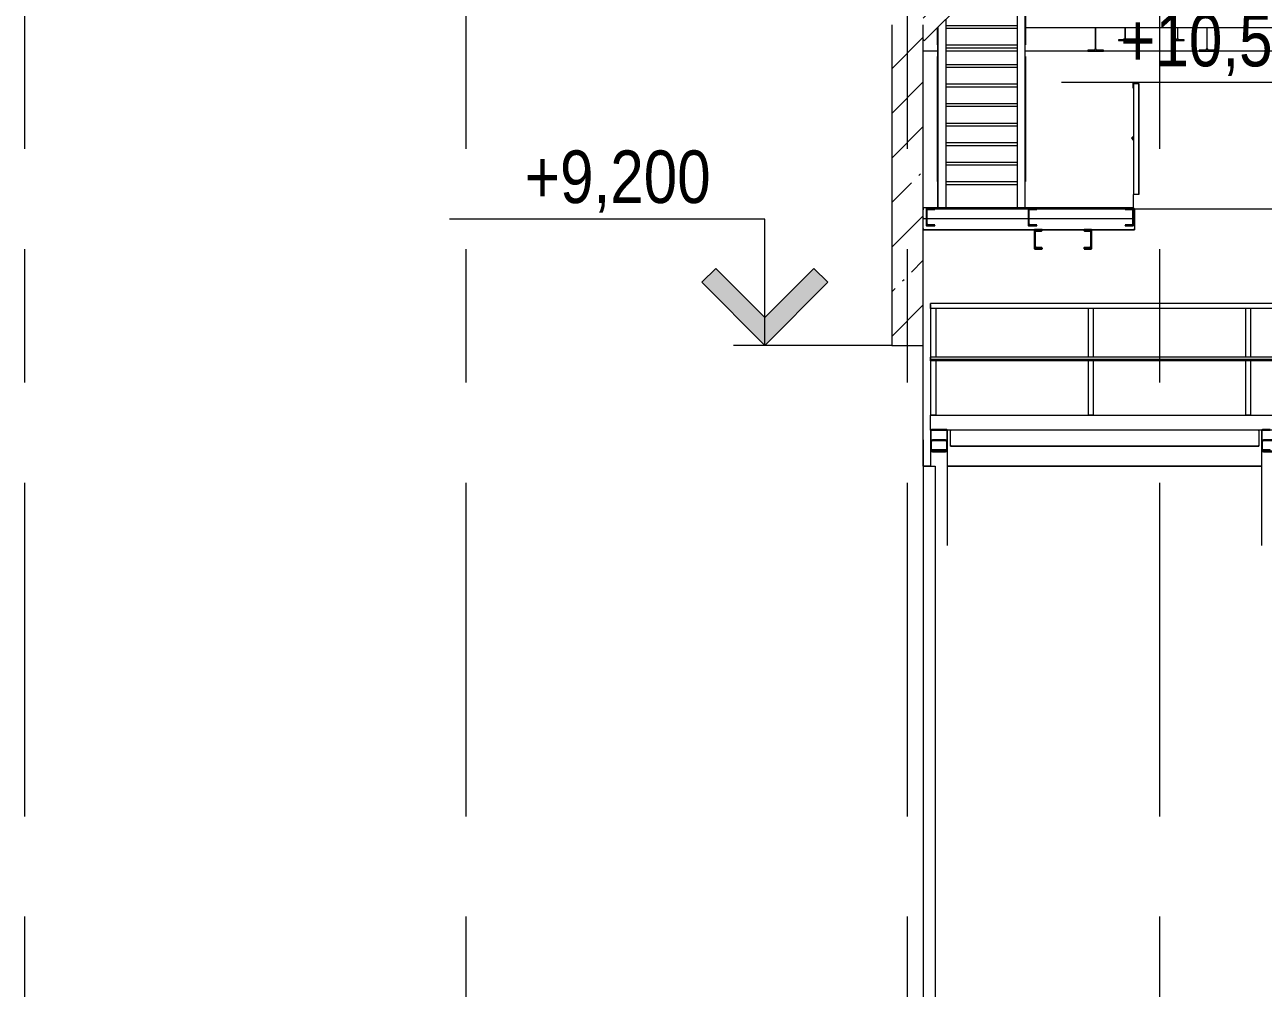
# Model space of a CAD drawing. Header units: millimetres. Extents: x -37960 to 31006, y -24503 to 30326.
# Drawn here: x -24283 to -12498, y 3085 to 12250 of the extents above; entities that cross this region are included whole.
import ezdxf

# ---------------------------------------------------------------- set-up
doc = ezdxf.new("R2010")
doc.units = ezdxf.units.MM
doc.linetypes.add('Осевые', pattern=[6350, 1270, -952.5, 3175, -952.5])
for name, color, linetype, lineweight in [('Балясины', 7, 'Continuous', 9), ('Высотные отметки', 7, 'Continuous', 9), ('Каркас несущий', 7, 'Continuous', 9), ('Каркас несущий-1', 7, 'Continuous', 25), ('Ограждение', 7, 'Continuous', 9), ('Перекрытия', 7, 'Continuous', 9), ('Поручни', 7, 'Continuous', 9), ('Проступи_подступенки', 7, 'Continuous', 9), ('Стены', 7, 'Continuous', 9), ('Структура _1_', 7, 'Continuous', 18), ('Штриховка разреза-3', 7, 'Continuous', 9)]:
    doc.layers.add(name, color=color, linetype=linetype, lineweight=lineweight)
doc.layers.add('Оси-3', color=7, linetype='Осевые', lineweight=9, true_color=0xaaaaaa)
doc.styles.add('Arial Narrow', font='ARIALN.TTF', dxfattribs={"height": 500})

# ---------------------------------------------------------------- blocks, each defined once
blk = doc.blocks.new('Двутавры горячекатанные с паралельными гранями полок СТО АСЧМ 20-93 _Б_ - 30Б1-537504-Разрез 3-3')
at = {"layer": 'Каркас несущий'}
for p, q in [((-14096, 12224), (-14096, 12021)), ((-14090, 12021), (-14090, 12224)), ((-14109, 12008), (-14167, 12008)), ((-14167, 12008), (-14167, 12000)), ((-14167, 12000), (-14018, 12000)), ((-14018, 12008), (-14077, 12008)), ((-14018, 12000), (-14018, 12008))]:
    blk.add_line(p, q, dxfattribs=at)
for centre, start, end in [((-14109, 12021), 270, 0), ((-14077, 12021), 180, 270)]:
    blk.add_arc(centre, 13, start, end, dxfattribs=at)
blk = doc.blocks.new('Двутавры горячекатанные с паралельными гранями полок СТО АСЧМ 20-93 _Б_ - 25Б1-537608-Разрез 3-3')
at = {"layer": 'Каркас несущий'}
for p, q in [((-13315, 12224), (-13315, 12120)), ((-13310, 12120), (-13310, 12224)), ((-13327, 12108), (-13375, 12108)), ((-13375, 12108), (-13375, 12100)), ((-13375, 12100), (-13251, 12100)), ((-13251, 12108), (-13298, 12108)), ((-13251, 12100), (-13251, 12108))]:
    blk.add_line(p, q, dxfattribs=at)
for centre, start, end in [((-13327, 12120), 270, 0), ((-13298, 12120), 180, 270)]:
    blk.add_arc(centre, 12, start, end, dxfattribs=at)
blk = doc.blocks.new('Швеллеры стальные гнутые равнополочные  ГОСТ 8278-83_Гн_ - Гн200x80x5-565265-Разрез 3-3')
at = {"layer": 'Каркас несущий'}
for p, q in [((8137, 8393), (8137, 8207)), ((8142, 8212), (8142, 8388)), ((8217, 8400), (8144, 8400)), ((8149, 8395), (8217, 8395)), ((8217, 8395), (8217, 8400)), ((8144, 8200), (8217, 8200)), ((8217, 8205), (8149, 8205)), ((8217, 8200), (8217, 8205))]:
    blk.add_line(p, q, dxfattribs=at)
for centre, start, end in [((8144, 8393), 90, 180), ((8149, 8388), 90, 180), ((8144, 8207), 180, 270), ((8149, 8212), 180, 270)]:
    blk.add_arc(centre, 7, start, end, dxfattribs=at)
blk = doc.blocks.new('Профили стальные гнутые замкнутые сварные квадратные ГОСТ  30245-2003 - 160x160x8-V1-Разрез 3-3')
at = {"layer": 'Каркас несущий'}
for p, q in [((4987, 8287), (4987, 8200)), ((4995, 8207), (4995, 8287)), ((5129, 8300), (5005, 8300)), ((5005, 8294), (5129, 8294)), ((5139, 8287), (5139, 8207)), ((5147, 8200), (5147, 8287)), ((4987, 8200), (4987, 7296)), ((5129, 8193), (5005, 8193)), ((5005, 8187), (5129, 8187)), ((5147, 7296), (5147, 8200))]:
    blk.add_line(p, q, dxfattribs=at)
for centre, major_axis, start_param, end_param in [((5005, 8287), (-18, 0), 4.712389, 5.497787), ((5005, 8287), (10, 0), 1.570796, 3.141593), ((5129, 8287), (18, 0), 0.785398, 1.570796), ((5129, 8287), (10, 0), 0, 1.570796), ((5005, 8200), (18, 0), 3.141593, 4.712389), ((5005, 8200), (10, 0), 3.141593, 4.712389), ((5129, 8200), (10, 0), 4.712389, 6.283185), ((5129, 8200), (18, 0), 4.712389, 6.283185)]:
    blk.add_ellipse(centre, major_axis=major_axis, ratio=0.707107, start_param=start_param, end_param=end_param, dxfattribs=at)
blk = doc.blocks.new('Швеллеры стальные гнутые равнополочные  ГОСТ 8278-83_Гн_ - Гн200x80x5-565226-Разрез 3-3')
at = {"layer": 'Каркас несущий'}
for p, q in [((5067, 8400), (5067, 8395)), ((5140, 8400), (5067, 8400)), ((5067, 8395), (5135, 8395)), ((5142, 8388), (5142, 8212)), ((5147, 8207), (5147, 8393)), ((5135, 8205), (5067, 8205)), ((5067, 8205), (5067, 8200)), ((5067, 8200), (5140, 8200))]:
    blk.add_line(p, q, dxfattribs=at)
for centre, start, end in [((5135, 8388), 0, 90), ((5140, 8393), 0, 90), ((5135, 8212), 270, 0), ((5140, 8207), 270, 0)]:
    blk.add_arc(centre, 7, start, end, dxfattribs=at)
blk = doc.blocks.new('Профили стальные гнутые замкнутые сварные квадратные ГОСТ  30245-2003 - 160x160x8-V2-Разрез 3-3')
at = {"layer": 'Каркас несущий'}
for p, q in [((-15663, 8287), (-15663, 8200)), ((-15655, 8207), (-15655, 8287)), ((-15521, 8300), (-15645, 8300)), ((-15645, 8294), (-15521, 8294)), ((-15511, 8287), (-15511, 8207)), ((-15503, 8200), (-15503, 8287)), ((-15663, 8200), (-15663, 8050)), ((-15521, 8193), (-15645, 8193)), ((-15645, 8187), (-15521, 8187)), ((-15503, 7296), (-15503, 8200))]:
    blk.add_line(p, q, dxfattribs=at)
for centre, major_axis, start_param, end_param in [((-15645, 8287), (-18, 0), 4.712389, 5.497787), ((-15645, 8287), (-10, 0), 4.712389, 6.283185), ((-15521, 8287), (18, 0), 0.785398, 1.570796), ((-15521, 8287), (-10, 0), 3.141593, 4.712389), ((-15645, 8200), (18, 0), 3.141593, 4.712389), ((-15645, 8200), (10, 0), 3.141593, 4.712389), ((-15521, 8200), (10, 0), 4.712389, 6.283185), ((-15521, 8200), (18, 0), 4.712389, 6.283185)]:
    blk.add_ellipse(centre, major_axis=major_axis, ratio=0.707107, start_param=start_param, end_param=end_param, dxfattribs=at)
blk = doc.blocks.new('Швеллеры стальные гнутые равнополочные  ГОСТ 8278-83_Гн_ - Гн160x80x5-570158-Разрез 3-3')
at = {"layer": 'Каркас несущий'}
for p, q in [((-15475, 8393), (-15475, 8388)), ((-15475, 8247), (-15475, 8393)), ((-12540, 8393), (-12540, 8247)), ((-12540, 8388), (-12540, 8393)), ((-15475, 8252), (-15475, 8247)), ((-12540, 8247), (-12540, 8252)), ((-15475, 8240), (-15475, 8247)), ((-15475, 8240), (-12540, 8240)), ((-12540, 8240), (-15475, 8240)), ((-12540, 8247), (-12540, 8240))]:
    blk.add_line(p, q, dxfattribs=at)
blk = doc.blocks.new('Ограждение - 50х5-6021116-Разрез 3-3')
at = {"layer": 'Балясины'}
for p, q in [((6800, 9550), (6800, 9087)), ((6850, 9550), (6850, 9087)), ((6800, 9052), (6800, 8535)), ((6850, 9052), (6850, 8535)), ((6850, 8535), (6800, 8535))]:
    blk.add_line(p, q, dxfattribs=at)
blk = doc.blocks.new('Ограждение - 50х5-V3-Разрез 3-3')
at = {"layer": 'Балясины'}
for p, q in [((-15663, 9590), (-15663, 8535)), ((-15613, 9550), (-15613, 9087)), ((-15613, 9052), (-15613, 8535)), ((-15613, 8535), (-15663, 8535))]:
    blk.add_line(p, q, dxfattribs=at)
blk = doc.blocks.new('Ограждение - Ограждение-571064-Разрез 3-3')
at = {"layer": 'Поручни'}
for p, q in [((-15663, 9550), (-15663, 9600)), ((8248, 9600), (-15663, 9600)), ((8248, 9550), (-15663, 9550)), ((-15663, 9070), (-15663, 9087)), ((8248, 9087), (-15663, 9087)), ((-15663, 9052), (-15663, 9070)), ((-15663, 9070), (8248, 9070)), ((8248, 9052), (-15663, 9052)), ((-15663, 8395), (-15663, 8535)), ((-15663, 8535), (8248, 8535)), ((-15515, 8395), (-15651, 8395)), ((-12512, 8395), (-15504, 8395)), ((-12365, 8395), (-12501, 8395))]:
    blk.add_line(p, q, dxfattribs=at)
for name, p in [('Ограждение - 50х5-V3-Разрез 3-3', (0, 0)), ('Ограждение - 50х5-6021116-Разрез 3-3', (-20965, 0)), ('Ограждение - 50х5-6021116-Разрез 3-3', (-19468, 0))]:
    blk.add_blockref(name, p)
blk = doc.blocks.new('Швеллеры стальные гнутые равнополочные  ГОСТ 8278-83_Гн_ - Гн200x80x5-V8-Разрез 3-3')
at = {"layer": 'Каркас несущий'}
for p, q in [((-15733, 10493), (-15733, 10498)), ((-15733, 10493), (-15733, 10488)), ((-15733, 10307), (-15733, 10493)), ((-13723, 10500), (-13733, 10500)), ((-13733, 10500), (-13723, 10500)), ((-13723, 10500), (-13723, 10493)), ((-13723, 10493), (-13723, 10307)), ((-13723, 10488), (-13723, 10493)), ((-15733, 10312), (-15733, 10307)), ((-15733, 10302), (-15733, 10307)), ((-15733, 10300), (-13723, 10300)), ((-13723, 10300), (-15733, 10300)), ((-13723, 10307), (-13723, 10312)), ((-13723, 10307), (-13723, 10300))]:
    blk.add_line(p, q, dxfattribs=at)
blk = doc.blocks.new('Уголки стальные горячекатанные равнополочные ГОСТ 8509-93 - L100x8-568946-Разрез 3-3')
at = {"layer": 'Каркас несущий'}
for p, q in [((-15733, 10408), (-15733, 10508)), ((-13737, 10508), (-15733, 10508)), ((-15733, 10504), (-15733, 10501)), ((-15733, 10500), (-15733, 10488)), ((-13733, 10508), (-13733, 10408)), ((-13733, 10501), (-13733, 10504)), ((-13733, 10488), (-13733, 10500)), ((-15733, 10412), (-15733, 10409)), ((-15733, 10408), (-15703, 10408)), ((-15698, 10408), (-14733, 10408)), ((-14728, 10408), (-13738, 10408)), ((-13733, 10409), (-13733, 10412))]:
    blk.add_line(p, q, dxfattribs=at)
blk = doc.blocks.new('Швеллеры стальные гнутые равнополочные  ГОСТ 8278-83_Гн_ - Гн160x80x5-585100-Разрез 3-3')
at = {"layer": 'Каркас несущий-1'}
for p, q in [((-15703, 10493), (-15703, 10347)), ((-15623, 10500), (-15696, 10500)), ((-15691, 10495), (-15623, 10495)), ((-15623, 10495), (-15623, 10500)), ((-15698, 10352), (-15698, 10488)), ((-15696, 10340), (-15623, 10340)), ((-15623, 10345), (-15691, 10345)), ((-15623, 10340), (-15623, 10345))]:
    blk.add_line(p, q, dxfattribs=at)
for centre, start, end in [((-15696, 10493), 90, 180), ((-15691, 10488), 90, 180), ((-15696, 10347), 180, 270), ((-15691, 10352), 180, 270)]:
    blk.add_arc(centre, 7, start, end, dxfattribs=at)
blk = doc.blocks.new('Швеллеры стальные гнутые равнополочные  ГОСТ 8278-83_Гн_ - Гн160x80x5-585115-Разрез 3-3')
at = {"layer": 'Каркас несущий-1'}
for p, q in [((-14733, 10493), (-14733, 10347)), ((-14653, 10500), (-14726, 10500)), ((-14721, 10495), (-14653, 10495)), ((-14653, 10495), (-14653, 10500)), ((-14728, 10352), (-14728, 10488)), ((-14726, 10340), (-14653, 10340)), ((-14653, 10345), (-14721, 10345)), ((-14653, 10340), (-14653, 10345))]:
    blk.add_line(p, q, dxfattribs=at)
for centre, start, end in [((-14726, 10493), 90, 180), ((-14721, 10488), 90, 180), ((-14726, 10347), 180, 270), ((-14721, 10352), 180, 270)]:
    blk.add_arc(centre, 7, start, end, dxfattribs=at)
blk = doc.blocks.new('Швеллеры стальные гнутые равнополочные  ГОСТ 8278-83_Гн_ - Гн160x80x5-585101-Разрез 3-3')
at = {"layer": 'Каркас несущий-1'}
for p, q in [((-13813, 10500), (-13813, 10495)), ((-13740, 10500), (-13813, 10500)), ((-13813, 10495), (-13745, 10495)), ((-13733, 10347), (-13733, 10493)), ((-13738, 10488), (-13738, 10352)), ((-13745, 10345), (-13813, 10345)), ((-13813, 10345), (-13813, 10340)), ((-13813, 10340), (-13740, 10340))]:
    blk.add_line(p, q, dxfattribs=at)
for centre, start, end in [((-13745, 10488), 0, 90), ((-13740, 10493), 0, 90), ((-13745, 10352), 270, 0), ((-13740, 10347), 270, 0)]:
    blk.add_arc(centre, 7, start, end, dxfattribs=at)
blk = doc.blocks.new('Швеллеры стальные горячекатанные ГОСТ 8240-97_П_ - 18П-583046-Разрез 3-3')
at = {"layer": 'Каркас несущий-1'}
for p, q in [((7307, 10300), (7237, 10300)), ((7237, 10300), (7237, 10296)), ((7242, 10291), (7293, 10291)), ((7302, 10282), (7302, 10138)), ((7307, 10120), (7307, 10300)), ((7237, 10124), (7237, 10120)), ((7237, 10120), (7307, 10120)), ((7293, 10129), (7242, 10129))]:
    blk.add_line(p, q, dxfattribs=at)
for centre, radius, start, end in [((7242, 10296), 5.1, 180, 270), ((7293, 10282), 9, 0, 90), ((7293, 10138), 9, 270, 0), ((7242, 10124), 5.1, 90, 180)]:
    blk.add_arc(centre, radius, start, end, dxfattribs=at)
blk = doc.blocks.new('Швеллеры стальные горячекатанные ГОСТ 8240-97_П_ - 18П-583039-Разрез 3-3')
at = {"layer": 'Каркас несущий-1'}
for p, q in [((6837, 10300), (6767, 10300)), ((6767, 10300), (6767, 10120)), ((6772, 10138), (6772, 10282)), ((6781, 10291), (6832, 10291)), ((6837, 10296), (6837, 10300)), ((6767, 10120), (6837, 10120)), ((6832, 10129), (6781, 10129)), ((6837, 10120), (6837, 10124))]:
    blk.add_line(p, q, dxfattribs=at)
for centre, radius, start, end in [((6781, 10282), 9, 90, 180), ((6832, 10296), 5.1, 270, 0), ((6781, 10138), 9, 180, 270), ((6832, 10124), 5.1, 0, 90)]:
    blk.add_arc(centre, radius, start, end, dxfattribs=at)
blk = doc.blocks.new('Ограждение - 50х5-V6-Разрез 3-3')
at = {"layer": 'Балясины'}
for p, q in [((6317, 10635), (6317, 11690)), ((6317, 11690), (6317, 10635)), ((6357, 11690), (6319, 11690)), ((6362, 10635), (6362, 11690)), ((6367, 11690), (6364, 11690)), ((6367, 11690), (6367, 10635)), ((6319, 10635), (6357, 10635)), ((6364, 10635), (6367, 10635))]:
    blk.add_line(p, q, dxfattribs=at)
blk = doc.blocks.new('Ограждение - 50х5-V7-Разрез 3-3')
at = {"layer": 'Балясины'}
for p, q in [((6317, 10635), (6317, 11690)), ((6319, 11690), (6317, 11690)), ((6317, 11690), (6317, 10635)), ((6357, 11690), (6319, 11690)), ((6362, 11690), (6357, 11690)), ((6362, 10635), (6362, 11690)), ((6364, 11690), (6362, 11690)), ((6367, 11690), (6364, 11690)), ((6367, 11690), (6367, 10635)), ((6317, 10635), (6319, 10635)), ((6319, 10635), (6357, 10635)), ((6357, 10635), (6362, 10635)), ((6362, 10635), (6364, 10635)), ((6364, 10635), (6367, 10635))]:
    blk.add_line(p, q, dxfattribs=at)
blk = doc.blocks.new('Ограждение - Ограждение-585032-Разрез 3-3')
at = {"layer": 'Поручни'}
for p, q in [((-13688, 11700), (-13738, 11700)), ((-13738, 11700), (-13738, 11650)), ((-13733, 11652), (-13733, 11690)), ((-13728, 11695), (-13690, 11695)), ((-13688, 11697), (-13688, 11700)), ((-13738, 11650), (-13735, 11650)), ((-13734, 11187), (-13752, 11170)), ((-13752, 11170), (-13734, 11152)), ((-13745, 11172), (-13733, 11185)), ((-13733, 11155), (-13745, 11167)), ((-13733, 11186), (-13734, 11187)), ((-13734, 11152), (-13733, 11153)), ((-13733, 10635), (-13737, 10635)), ((-13737, 10635), (-13737, 10495)), ((-13733, 10495), (-13733, 10635)), ((-13737, 10495), (-13733, 10495))]:
    blk.add_line(p, q, dxfattribs=at)
for centre, radius, start, end in [((-13728, 11690), 5.5, 90, 180), ((-13690, 11697), 1.8, 270, 0), ((-13735, 11652), 1.8, 270, 0), ((-13743, 11170), 3.5, 135, 225), ((-13734, 11185), 1.2, 315, 45), ((-13734, 11154), 1.2, 315, 45)]:
    blk.add_arc(centre, radius, start, end, dxfattribs=at)
at = {"extrusion": (0, 0, -1), "zscale": -1}
for name in ['Ограждение - 50х5-V6-Разрез 3-3', 'Ограждение - 50х5-V6-Разрез 3-3', 'Ограждение - 50х5-V6-Разрез 3-3', 'Ограждение - 50х5-V6-Разрез 3-3', 'Ограждение - 50х5-V6-Разрез 3-3', 'Ограждение - 50х5-V6-Разрез 3-3', 'Ограждение - 50х5-V6-Разрез 3-3', 'Ограждение - 50х5-V6-Разрез 3-3', 'Ограждение - 50х5-V6-Разрез 3-3', 'Ограждение - 50х5-V6-Разрез 3-3', 'Ограждение - 50х5-V7-Разрез 3-3']:
    blk.add_blockref(name, (7366, 0), dxfattribs=at)
blk = doc.blocks.new('Профили стальные гнутые замкнутые сварные квадратные ГОСТ  30245-2003 - 160x160x8-591251-Разрез 3-3')
at = {"layer": 'Каркас несущий'}
for p, q in [((-14846, 13200), (-15733, 12313)), ((-15723, 12097), (-14733, 13087)), ((-14833, 13187), (-14746, 13100)), ((-14746, 13100), (-14733, 13087)), ((-14737, 13091), (-14746, 13100)), ((-15732, 12106), (-15727, 12101)), ((-15723, 12097), (-15732, 12106))]:
    blk.add_line(p, q, dxfattribs=at)
blk = doc.blocks.new('Ограждение - 50х5-V51-Разрез 3-3')
at = {"layer": 'Балясины'}
for p, q in [((-15598, 12448), (-15598, 13100)), ((-15598, 13100), (-15598, 12448)), ((-15598, 12058), (-15598, 12222)), ((-15598, 12222), (-15598, 12058)), ((-15598, 12058), (-15596, 12058)), ((-15596, 12058), (-15593, 12058))]:
    blk.add_line(p, q, dxfattribs=at)
blk = doc.blocks.new('Ограждение - 50х5-V52-Разрез 3-3')
at = {"layer": 'Балясины'}
for p, q in [((-15598, 13358), (-15598, 14548)), ((-15596, 14548), (-15598, 14548)), ((-15598, 14548), (-15598, 13358)), ((-15558, 14548), (-15596, 14548)), ((-15553, 14548), (-15558, 14548)), ((-15553, 13367), (-15553, 14548)), ((-15551, 14548), (-15553, 14548)), ((-15548, 14548), (-15551, 14548)), ((-15548, 14548), (-15548, 13367)), ((-15598, 13358), (-15596, 13358)), ((-15596, 13358), (-15593, 13358)), ((-15553, 13358), (-15553, 13365)), ((-15553, 13358), (-15551, 13358)), ((-15551, 13358), (-15548, 13358)), ((-15548, 13365), (-15548, 13358))]:
    blk.add_line(p, q, dxfattribs=at)
blk = doc.blocks.new('Ограждение - 50х5-V35-Разрез 3-3')
at = {"layer": 'Балясины'}
for p, q in [((8227, 11948), (8230, 11948)), ((8230, 11948), (8232, 11948)), ((8232, 10758), (8232, 11948)), ((8232, 11948), (8232, 10758)), ((8230, 10758), (8227, 10758)), ((8232, 10758), (8230, 10758))]:
    blk.add_line(p, q, dxfattribs=at)
blk = doc.blocks.new('Ограждение - Ограждение-622420-Разрез 3-3')
at = {"layer": 'Поручни'}
for p, q in [((-15542, 14558), (-15592, 14558)), ((-15592, 14558), (-15592, 14554)), ((-15592, 14554), (-15592, 14549)), ((-15590, 14552), (-15553, 14552)), ((-15547, 14544), (-15547, 14493)), ((-15542, 14490), (-15542, 14558)), ((-15547, 14493), (-15547, 14056)), ((-15545, 14490), (-15542, 14490)), ((-15542, 14054), (-15542, 14490)), ((-15546, 14059), (-15548, 14058)), ((-15548, 14058), (-15548, 14057)), ((-15548, 14056), (-15548, 14055)), ((-15548, 14055), (-15535, 14039)), ((-15535, 14032), (-15548, 14015)), ((-15529, 14035), (-15546, 14059)), ((-15546, 14011), (-15529, 14035)), ((-15529, 14035), (-15529, 13373)), ((-15548, 14015), (-15548, 14015)), ((-15548, 14013), (-15548, 14013)), ((-15548, 14013), (-15546, 14011)), ((-15546, 13493), (-15546, 14011)), ((-15544, 13493), (-15548, 13493)), ((-15548, 13493), (-15548, 13373)), ((-15544, 13373), (-15544, 13493)), ((-15548, 13319), (-15548, 13308)), ((-15544, 13308), (-15544, 13319))]:
    blk.add_line(p, q, dxfattribs=at)
at = {"layer": 'Поручни', "flags": 128}
for points in [[(-15592, 14554), (-15592, 14553), (-15592, 14553), (-15592, 14552), (-15591, 14552), (-15591, 14552), (-15590, 14552)], [(-15553, 14552), (-15551, 14551), (-15550, 14551), (-15549, 14549)], [(-15548, 14548), (-15547, 14546), (-15547, 14544)], [(-15547, 14493), (-15547, 14492), (-15547, 14491), (-15547, 14491), (-15546, 14490), (-15546, 14490), (-15545, 14490)], [(-15535, 14039), (-15535, 14038), (-15534, 14036), (-15534, 14035), (-15534, 14034), (-15535, 14033), (-15535, 14032)]]:
    blk.add_lwpolyline(points, dxfattribs=at)
for name in ['Ограждение - 50х5-V52-Разрез 3-3', 'Ограждение - 50х5-V51-Разрез 3-3']:
    blk.add_blockref(name, (0, 0))
at = {"extrusion": (0, 0, -1), "zscale": -1}
blk.add_blockref('Ограждение - 50х5-V35-Разрез 3-3', (7366, 0), dxfattribs=at)
blk = doc.blocks.new('Ограждение - 50х5-V53-Разрез 3-3')
at = {"layer": 'Балясины'}
for p, q in [((-14761, 12058), (-14761, 13059)), ((-14761, 13059), (-14761, 12058)), ((-14761, 12058), (-14763, 12058))]:
    blk.add_line(p, q, dxfattribs=at)
blk = doc.blocks.new('Ограждение - 50х5-V54-Разрез 3-3')
at = {"layer": 'Балясины'}
for p, q in [((-14811, 14548), (-14808, 14548)), ((-14811, 14548), (-14811, 13367)), ((-14808, 14548), (-14806, 14548)), ((-14806, 13367), (-14806, 14548)), ((-14806, 14548), (-14801, 14548)), ((-14801, 14548), (-14763, 14548)), ((-14763, 14548), (-14761, 14548)), ((-14761, 13358), (-14761, 14548)), ((-14761, 14548), (-14761, 13358)), ((-14811, 13365), (-14811, 13358)), ((-14808, 13358), (-14811, 13358)), ((-14806, 13358), (-14808, 13358)), ((-14806, 13358), (-14806, 13365)), ((-14761, 13358), (-14763, 13358))]:
    blk.add_line(p, q, dxfattribs=at)
blk = doc.blocks.new('Ограждение - 50х5-V37-Разрез 3-3')
at = {"layer": 'Балясины'}
for p, q in [((7395, 10758), (7395, 11948)), ((7397, 11948), (7395, 11948)), ((7395, 11948), (7395, 10758)), ((7395, 10758), (7397, 10758))]:
    blk.add_line(p, q, dxfattribs=at)
blk = doc.blocks.new('Ограждение - Ограждение-622424-Разрез 3-3')
at = {"layer": 'Поручни'}
for p, q in [((-14767, 14558), (-14817, 14558)), ((-14817, 14558), (-14817, 14490)), ((-14812, 14493), (-14812, 14544)), ((-14806, 14552), (-14768, 14552)), ((-14767, 14554), (-14767, 14558)), ((-14767, 14549), (-14767, 14554)), ((-14817, 14490), (-14813, 14490)), ((-14817, 14054), (-14817, 14490)), ((-14812, 14056), (-14812, 14493)), ((-14812, 14059), (-14830, 14035)), ((-14830, 14035), (-14812, 14011)), ((-14830, 14035), (-14830, 13373)), ((-14823, 14039), (-14811, 14055)), ((-14811, 14015), (-14823, 14032)), ((-14811, 14058), (-14812, 14059)), ((-14811, 14057), (-14811, 14058)), ((-14811, 14055), (-14811, 14056)), ((-14812, 14011), (-14811, 14013)), ((-14812, 13493), (-14812, 14011)), ((-14811, 14015), (-14811, 14015)), ((-14811, 14013), (-14811, 14013)), ((-14815, 13493), (-14815, 13373)), ((-14811, 13493), (-14815, 13493)), ((-14811, 13373), (-14811, 13493)), ((-14815, 13319), (-14815, 13308)), ((-14811, 13308), (-14811, 13319))]:
    blk.add_line(p, q, dxfattribs=at)
at = {"layer": 'Поручни', "flags": 128}
for points in [[(-14812, 14544), (-14811, 14546), (-14811, 14548)], [(-14810, 14549), (-14809, 14551), (-14807, 14551), (-14806, 14552)], [(-14768, 14552), (-14768, 14552), (-14767, 14552), (-14767, 14552), (-14767, 14553), (-14767, 14553), (-14767, 14554)], [(-14813, 14490), (-14813, 14490), (-14812, 14490), (-14812, 14491), (-14812, 14491), (-14812, 14492), (-14812, 14493)], [(-14823, 14032), (-14824, 14033), (-14824, 14034), (-14824, 14035), (-14824, 14036), (-14824, 14038), (-14823, 14039)]]:
    blk.add_lwpolyline(points, dxfattribs=at)
for name in ['Ограждение - 50х5-V54-Разрез 3-3', 'Ограждение - 50х5-V53-Разрез 3-3']:
    blk.add_blockref(name, (0, 0))
at = {"extrusion": (0, 0, -1), "zscale": -1}
blk.add_blockref('Ограждение - 50х5-V37-Разрез 3-3', (7366, 0), dxfattribs=at)
blk = doc.blocks.new('Высотные отметки - Высотная отметка - Стрелка-4455449-Разрез 3-3')
at = {"layer": 'Высотные отметки'}
blk.add_hatch(color=256, dxfattribs=at).paths.add_polyline_path([(-17708, 9933), (-17241, 9466), (-16774, 9933), (-16641, 9800), (-17241, 9200), (-17841, 9800)], flags=0)
for p, q in [((-17241, 10400), (-20241, 10400)), ((-17241, 9200), (-17241, 10400)), ((-17708, 9933), (-17841, 9800)), ((-17241, 9466), (-17708, 9933)), ((-16774, 9933), (-17241, 9466)), ((-16641, 9800), (-16774, 9933)), ((-17841, 9800), (-17241, 9200)), ((-17241, 9200), (-16641, 9800)), ((-16146, 9200), (-17538, 9200))]:
    blk.add_line(p, q, dxfattribs=at)

msp = doc.modelspace()

# ---------------------------------------------------------------- hatches: boundary and pattern name
at = {"layer": 'Штриховка разреза-3'}
h = msp.add_hatch(dxfattribs=at)
h.set_pattern_fill('FP_2', color=256, style=0, pattern_type=2)
h.set_pattern_definition([(45, (-3145.5, 6475), (-424.264, 424.264), [600, -100, 20, -100]), (45, (-3145.5, 6899), (-424.264, 424.264), [])])
h.paths.add_polyline_path([(-15732.9, 9200), (-15732.9, 12250), (-16032.9, 12250), (-16032.9, 9200)], flags=0)

# ---------------------------------------------------------------- linework, layer by layer
at = {"layer": 'Высотные отметки'}
for p, q in [((-14838.9, 10500), (-11085.1, 10500)), ((-17156, 9200), (-17241.1, 9200)), ((-16032.9, 9200), (-17156, 9200))]:
    msp.add_line(p, q, dxfattribs=at)
at = {"layer": 'Каркас несущий'}
for p, q in [((-14838.9, 12981), (-14838.9, 10508)), ((-14762.9, 10508), (-14762.9, 13056.9)), ((-14762.9, 10508), (-14762.9, 13056.9)), ((-15516.9, 12302.9), (-15516.9, 10508)), ((-15592.9, 12226.9), (-15592.9, 10508)), ((-15592.9, 10508), (-15592.9, 12226.9)), ((-15592.9, 12000), (-15732.9, 12000)), ((-14838.9, 12000), (-15516.9, 12000)), ((7397.1, 12000), (-14762.9, 12000))]:
    msp.add_line(p, q, dxfattribs=at)
at = {"layer": 'Оси-3'}
for p, q in [((-24282.9, -22903.4), (-24282.9, 29000)), ((-20082.9, -22903.4), (-20082.9, 29000)), ((-15882.9, -22903.4), (-15882.9, 29000)), ((-13482.9, -22903.4), (-13482.9, 29000))]:
    msp.add_line(p, q, dxfattribs=at)
at = {"layer": 'Перекрытия'}
for p, q in [((-15732.9, 8300), (-15732.9, 8050)), ((-15732.9, 8300), (-15732.9, 8050)), ((-15732.9, 4100), (-15732.9, 3850)), ((-15732.9, 4100), (-15732.9, 3850))]:
    msp.add_line(p, q, dxfattribs=at)
at = {"layer": 'Проступи_подступенки'}
for p, q in [((-15516.9, 12243.9), (-14838.9, 12243.9)), ((-14838.9, 12213.9), (-15516.9, 12213.9)), ((-15516.9, 12058.2), (-14838.9, 12058.2)), ((-14838.9, 12028.2), (-15516.9, 12028.2)), ((-15516.9, 11872.5), (-14838.9, 11872.5)), ((-14838.9, 11842.5), (-15516.9, 11842.5)), ((-15516.9, 11686.7), (-14838.9, 11686.7)), ((-14838.9, 11656.7), (-15516.9, 11656.7)), ((-15516.9, 11501), (-14838.9, 11501)), ((-14838.9, 11471), (-15516.9, 11471)), ((-15516.9, 11315.3), (-14838.9, 11315.3)), ((-14838.9, 11285.3), (-15516.9, 11285.3)), ((-15516.9, 11129.6), (-14838.9, 11129.6)), ((-14838.9, 11099.6), (-15516.9, 11099.6)), ((-15516.9, 10943.9), (-14838.9, 10943.9)), ((-14838.9, 10913.9), (-15516.9, 10913.9)), ((-15516.9, 10758.2), (-14838.9, 10758.2)), ((-14838.9, 10728.2), (-15516.9, 10728.2))]:
    msp.add_line(p, q, dxfattribs=at)
at = {"layer": 'Стены'}
for p, q in [((-14762.8, 12224), (7397, 12224)), ((-15732.9, 8050), (-15732.9, 12107)), ((-15662.9, 8050), (-15732.9, 8050)), ((-15732.9, 8050), (-15732.9, 2000)), ((-15732.9, 8050), (-15618.9, 8050)), ((-15730.9, 8050), (-15662.9, 8050)), ((-15618.9, 8050), (-15618.9, 2000)), ((-12512.9, 8050), (-15502.9, 8050)), ((-15502.9, 8050), (-12512.9, 8050))]:
    msp.add_line(p, q, dxfattribs=at)
at = {"layer": 'Структура _1_'}
for p, q in [((-16032.9, 12250), (-16032.9, 9200)), ((-15732.9, 9200), (-15732.9, 12250)), ((-13732.9, 10505), (-15703.7, 10505)), ((-15703.7, 10505), (-15703.7, 10500)), ((-15703.7, 10500), (-13732.9, 10500)), ((-13732.9, 10500), (-13732.9, 10505)), ((-16032.9, 9200), (-15732.9, 9200))]:
    msp.add_line(p, q, dxfattribs=at)

# ---------------------------------------------------------------- block references
at = {"layer": 'Высотные отметки'}
for p in [(5823.8, 1300), (0, 0)]:
    msp.add_blockref('Высотные отметки - Высотная отметка - Стрелка-4455449-Разрез 3-3', p, dxfattribs=at)
at = {"layer": 'Каркас несущий'}
for name, p in [('Профили стальные гнутые замкнутые сварные квадратные ГОСТ  30245-2003 - 160x160x8-591251-Разрез 3-3', (0, 0)), ('Двутавры горячекатанные с паралельными гранями полок СТО АСЧМ 20-93 _Б_ - 30Б1-537504-Разрез 3-3', (0, 0)), ('Двутавры горячекатанные с паралельными гранями полок СТО АСЧМ 20-93 _Б_ - 25Б1-537608-Разрез 3-3', (-500, 0)), ('Двутавры горячекатанные с паралельными гранями полок СТО АСЧМ 20-93 _Б_ - 25Б1-537608-Разрез 3-3', (0, 0)), ('Двутавры горячекатанные с паралельными гранями полок СТО АСЧМ 20-93 _Б_ - 30Б1-537504-Разрез 3-3', (1060, 0)), ('Уголки стальные горячекатанные равнополочные ГОСТ 8509-93 - L100x8-568946-Разрез 3-3', (0, 0)), ('Швеллеры стальные гнутые равнополочные  ГОСТ 8278-83_Гн_ - Гн200x80x5-V8-Разрез 3-3', (0, 0)), ('Швеллеры стальные гнутые равнополочные  ГОСТ 8278-83_Гн_ - Гн160x80x5-585100-Разрез 3-3', (0, 0)), ('Швеллеры стальные гнутые равнополочные  ГОСТ 8278-83_Гн_ - Гн160x80x5-585115-Разрез 3-3', (0, 0)), ('Швеллеры стальные гнутые равнополочные  ГОСТ 8278-83_Гн_ - Гн160x80x5-585101-Разрез 3-3', (0, 0)), ('Швеллеры стальные горячекатанные ГОСТ 8240-97_П_ - 18П-583039-Разрез 3-3', (-21440, 0)), ('Швеллеры стальные горячекатанные ГОСТ 8240-97_П_ - 18П-583046-Разрез 3-3', (-21440, 0)), ('Швеллеры стальные гнутые равнополочные  ГОСТ 8278-83_Гн_ - Гн200x80x5-565265-Разрез 3-3', (-23800, 0)), ('Швеллеры стальные гнутые равнополочные  ГОСТ 8278-83_Гн_ - Гн200x80x5-565226-Разрез 3-3', (-20650, 0)), ('Швеллеры стальные гнутые равнополочные  ГОСТ 8278-83_Гн_ - Гн160x80x5-570158-Разрез 3-3', (0, 0)), ('Швеллеры стальные гнутые равнополочные  ГОСТ 8278-83_Гн_ - Гн200x80x5-565265-Разрез 3-3', (-20650, 0)), ('Профили стальные гнутые замкнутые сварные квадратные ГОСТ  30245-2003 - 160x160x8-V2-Разрез 3-3', (0, 0)), ('Профили стальные гнутые замкнутые сварные квадратные ГОСТ  30245-2003 - 160x160x8-V1-Разрез 3-3', (-17500, 0))]:
    msp.add_blockref(name, p, dxfattribs=at)
at = {"layer": 'Ограждение'}
for name in ['Ограждение - Ограждение-622420-Разрез 3-3', 'Ограждение - Ограждение-622424-Разрез 3-3', 'Ограждение - Ограждение-585032-Разрез 3-3', 'Ограждение - Ограждение-571064-Разрез 3-3']:
    msp.add_blockref(name, (0, 0), dxfattribs=at)

# ---------------------------------------------------------------- texts
at = {"layer": 'Высотные отметки', "char_height": 500, "attachment_point": 1, "line_spacing_factor": 0.974696, "style": 'Arial Narrow'}
for s, insert, width in [('+10,500', (-13858.6, 12354.3), 2499.191), ('+9,200', (-19523.8, 11054.3), 2118.479)]:
    msp.add_mtext(s, dxfattribs=dict(at, insert=insert, width=width))

doc.saveas('drawing.dxf')
